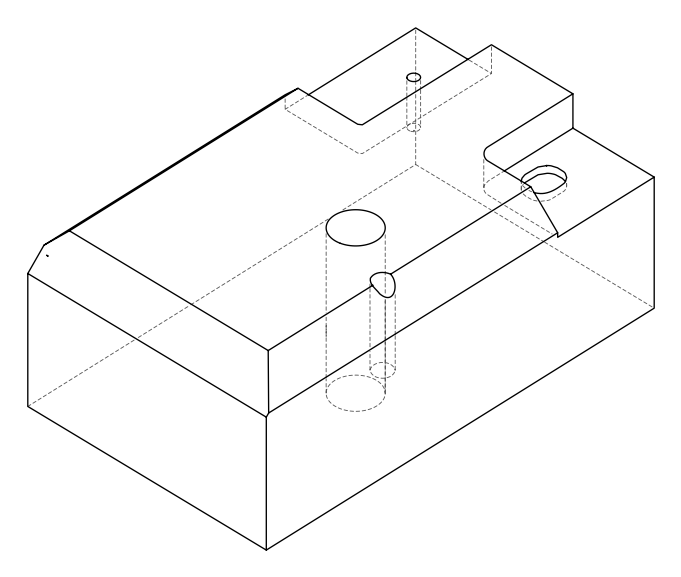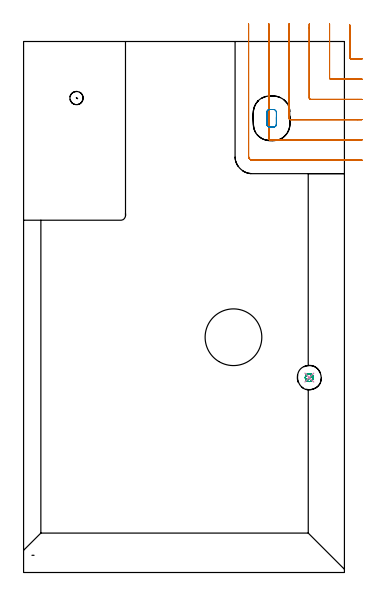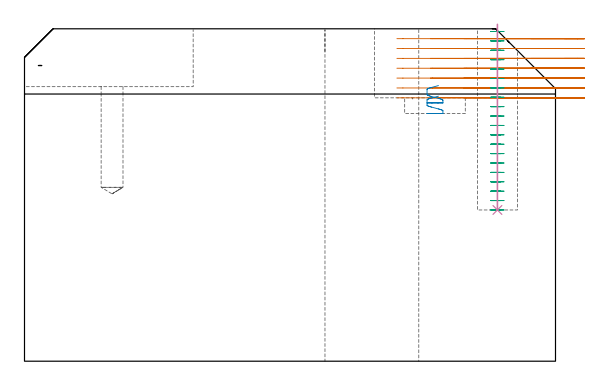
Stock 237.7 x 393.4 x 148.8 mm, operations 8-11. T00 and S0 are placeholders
(PLAN: 11 operations, 7 tool changes, 162.3 min)
(1 SPOT_DRILL | STEP1POCKET | NXT0321_9005460120000 | 0.03 min | 2812 mm3)
(2 INDEXABLE_INSERT_DRILL_THROUGH_HOLE_FROM_SOLID | STEP1HOLE | NXT0302_036 | 0.61 min | 206064 mm3)
(3 DRILL_BLIND_HOLE_INTO_CENTER | STEP1POCKET | UGT0301_212 | 0.21 min | 3509 mm3)
(4 AREA_MILL | FG_CHAMFER_SURFACE | UGT0205_001 | 22.63 min | 108346 mm3)
(5 AREA_MILL_1 | FG_CHAMFER_SURFACE_1 | UGT0205_001 | 19.91 min | 94854 mm3)
(6 AREA_MILL_2 | FG_CHAMFER_SURFACE_2 | UGT0205_001 | 9.78 min | 19899 mm3)
(7 MILL_CORNER_NOTCH_RECTANGULAR | CORNER_NOTCH_RECTANGULAR | NXT0201_008 | Follow Part, ap 1.5, ae 75% | 95.56 min | 255425 mm3)
(8 MILL_CORNER_NOTCH_RECTANGULAR_1 | CORNER_NOTCH_RECTANGULAR_1 | UGT0201_094 | Follow Part, ap 5, ae 75% | 10.24 min | 240972 mm3)
(9 MILL_RECTANGULAR_POCKET | POCKET_RECTANGULAR_STRAIGHT | UGT0201_094 | Follow Part, ap 5, ae 75% | 0.4 min | 5345 mm3)
(10 MILL_BLIND_HOLE_FROM_SOLID_MATERIAL | STEP1POCKET_1 | NXT0201_011 | Spiral | 2.59 min | 19824 mm3)
(11 BORE_BLIND_HOLE | STEP1POCKET_1 | UGT0332_075 | 0.33 min | 0 mm3)
(TOOL NXT0321_9005460120000 | NC Spot Drill, 142deg, 12mm, Carbide, Uncoated | D12 PA142 FL30 Z2)
(TOOL NXT0302_036 | Index. Insert Drill 42mm [880-D4200L50-05] | D42 PA176 FL210 Z2)
(TOOL UGT0301_212 | Twist Drill 9.8 mm | D9.8 PA118 FL83 Z2)
(TOOL UGT0205_001 | Chamfer Mill 20 x 3 x 45 deg. | D20 FL50 Z2)
(TOOL NXT0201_008 | ENDMILL 6mm [2P460-0600-NA 1630] | D6 FL26 Z6)
(TOOL UGT0201_094 | End mill 20 mm | D20 FL38 Z4)
(TOOL NXT0201_011 | ENDMILL 12mm [2P460-1200-NA 1630] | D12 FL38 Z6)
(TOOL UGT0332_075 | 17.75 mm Rough Boring Bar | D17.75)
(OP 8 MILL_CORNER_NOTCH_RECTANGULAR_1)
G17 G21 G94 G90
T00 M6
G54
G17 G0 G90 X241.7 Y405.565 S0 M3
G43 Z158.8 H0
Z144.386
G94 G1 Y402.565 F250.
Y381.494 F500.
G3 X242.694 Y380.5 R1.
G1 X247.7
X250.7 F250.
G0 Z158.8
X226.7 Y406.4
Z144.386
G1 Y403.4
Y366.494 F500.
G3 X227.694 Y365.5 R1.
G1 X247.7
X250.7 F250.
G0 Z158.8
X211.7 Y406.4
Z144.386
G1 Y403.4
Y351.495 F500.
G3 X212.695 Y350.5 R1.
G1 X247.7
X250.7 F250.
G0 Z158.8
X196.7 Y406.4
Z144.386
G1 Y403.4
Y336.495 F500.
G3 X197.695 Y335.5 R1.
G1 X247.7
X250.7 F250.
G0 Z158.8
X181.7 Y406.4
Z144.386
G1 Y403.4
Y321.495 F500.
G3 X182.695 Y320.5 R1.
G1 X247.7
X250.7 F250.
G0 Z158.8
X166.7 Y406.4
Z144.386
G1 Y403.4
Y308.2 F500.
G3 X169.4 Y305.5 R2.7
G1 X247.7
X250.7 F250.
G0 Z158.8
X241.7 Y405.565
Z139.971
G1 Y402.565
Y381.494 F500.
G3 X242.694 Y380.5 R1.
G1 X247.7
X250.7 F250.
G0 Z158.8
X226.7 Y406.4
Z139.971
G1 Y403.4
Y366.494 F500.
G3 X227.694 Y365.5 R1.
G1 X247.7
X250.7 F250.
G0 Z158.8
X211.7 Y406.4
Z139.971
G1 Y403.4
Y351.495 F500.
G3 X212.695 Y350.5 R1.
G1 X247.7
X250.7 F250.
G0 Z158.8
X196.7 Y406.4
Z139.971
G1 Y403.4
Y336.495 F500.
G3 X197.695 Y335.5 R1.
G1 X247.7
X250.7 F250.
G0 Z158.8
X181.7 Y406.4
Z139.971
G1 Y403.4
Y321.495 F500.
G3 X182.695 Y320.5 R1.
G1 X247.7
X250.7 F250.
G0 Z158.8
X166.7 Y406.4
Z139.971
G1 Y403.4
Y308.2 F500.
G3 X169.4 Y305.5 R2.7
G1 X247.7
X250.7 F250.
G0 Z158.8
X241.7 Y405.565
Z135.557
G1 Y402.565
Y381.494 F500.
G3 X242.694 Y380.5 R1.
G1 X247.7
X250.7 F250.
G0 Z158.8
X226.7 Y406.4
Z135.557
G1 Y403.4
Y366.494 F500.
G3 X227.694 Y365.5 R1.
G1 X247.7
X250.7 F250.
G0 Z158.8
X211.7 Y406.4
Z135.557
G1 Y403.4
Y351.495 F500.
G3 X212.695 Y350.5 R1.
G1 X247.7
X250.7 F250.
G0 Z158.8
X196.7 Y406.4
Z135.557
G1 Y403.4
Y336.495 F500.
G3 X197.695 Y335.5 R1.
G1 X247.7
X250.7 F250.
G0 Z158.8
X181.7 Y406.4
Z135.557
G1 Y403.4
Y321.495 F500.
G3 X182.695 Y320.5 R1.
G1 X247.7
X250.7 F250.
G0 Z158.8
X166.7 Y406.4
Z135.557
G1 Y403.4
Y308.2 F500.
G3 X169.4 Y305.5 R2.7
G1 X247.7
X250.7 F250.
G0 Z158.8
X241.7 Y405.565
Z131.143
G1 Y402.565
Y381.494 F500.
G3 X242.694 Y380.5 R1.
G1 X247.7
X250.7 F250.
G0 Z158.8
X226.7 Y406.4
Z131.143
G1 Y403.4
Y366.494 F500.
G3 X227.694 Y365.5 R1.
G1 X247.7
X250.7 F250.
G0 Z158.8
X211.7 Y406.4
Z131.143
G1 Y403.4
Y351.495 F500.
G3 X212.695 Y350.5 R1.
G1 X247.7
X250.7 F250.
G0 Z158.8
X196.7 Y406.4
Z131.143
G1 Y403.4
Y336.495 F500.
G3 X197.695 Y335.5 R1.
G1 X247.7
X250.7 F250.
G0 Z158.8
X181.7 Y406.4
Z131.143
G1 Y403.4
Y321.495 F500.
G3 X182.695 Y320.5 R1.
G1 X247.7
X250.7 F250.
G0 Z158.8
X166.7 Y406.4
Z131.143
G1 Y403.4
Y308.2 F500.
G3 X169.4 Y305.5 R2.7
G1 X247.7
X250.7 F250.
G0 Z158.8
X241.7 Y405.565
Z126.729
G1 Y402.565
Y381.494 F500.
G3 X242.694 Y380.5 R1.
G1 X247.7
X250.7 F250.
G0 Z158.8
X226.7 Y406.4
Z126.729
G1 Y403.4
Y366.494 F500.
G3 X227.694 Y365.5 R1.
G1 X247.7
X250.7 F250.
G0 Z158.8
X211.7 Y406.4
Z126.729
G1 Y403.4
Y351.495 F500.
G3 X212.695 Y350.5 R1.
G1 X247.7
X250.7 F250.
G0 Z158.8
X196.7 Y406.4
Z126.729
G1 Y403.4
Y336.495 F500.
G3 X197.695 Y335.5 R1.
G1 X247.7
X250.7 F250.
G0 Z158.8
X181.7 Y406.4
Z126.729
G1 Y403.4
Y321.495 F500.
G3 X182.695 Y320.5 R1.
G1 X247.7
X250.7 F250.
G0 Z158.8
X166.7 Y406.4
Z126.729
G1 Y403.4
Y308.2 F500.
G3 X169.4 Y305.5 R2.7
G1 X247.7
X250.7 F250.
G0 Z158.8
X241.7 Y405.565
Z122.314
G1 Y402.565
Y381.494 F500.
G3 X242.694 Y380.5 R1.
G1 X247.7
X250.7 F250.
G0 Z158.8
X226.7 Y406.4
Z122.314
G1 Y403.4
Y366.494 F500.
G3 X227.694 Y365.5 R1.
G1 X247.7
X250.7 F250.
G0 Z158.8
X211.7 Y406.4
Z122.314
G1 Y403.4
Y351.495 F500.
G3 X212.695 Y350.5 R1.
G1 X247.7
X250.7 F250.
G0 Z158.8
X196.7 Y406.4
Z122.314
G1 Y403.4
Y336.495 F500.
G3 X197.695 Y335.5 R1.
G1 X247.7
X250.7 F250.
G0 Z158.8
X181.7 Y406.4
Z122.314
G1 Y403.4
Y321.495 F500.
G3 X182.695 Y320.5 R1.
G1 X247.7
X250.7 F250.
G0 Z158.8
X166.7 Y406.4
Z122.314
G1 Y403.4
Y308.2 F500.
G3 X169.4 Y305.5 R2.7
G1 X247.7
X250.7 F250.
G0 Z158.8
X241.7 Y405.565
Z117.9
G1 Y402.565
Y381.494 F500.
G3 X242.694 Y380.5 R1.
G1 X247.7
X250.7 F250.
G0 Z158.8
X226.7 Y406.4
Z117.9
G1 Y403.4
Y366.494 F500.
G3 X227.694 Y365.5 R1.
G1 X247.7
X250.7 F250.
G0 Z158.8
X211.7 Y406.4
Z117.9
G1 Y403.4
Y351.495 F500.
G3 X212.695 Y350.5 R1.
G1 X247.7
X250.7 F250.
G0 Z158.8
X196.7 Y406.4
Z117.9
G1 Y403.4
Y336.495 F500.
G3 X197.695 Y335.5 R1.
G1 X247.7
X250.7 F250.
G0 Z158.8
X181.7 Y406.4
Z117.9
G1 Y403.4
Y321.495 F500.
G3 X182.695 Y320.5 R1.
G1 X247.7
X250.7 F250.
G0 Z158.8
X166.7 Y406.4
Z117.9
G1 Y403.4
Y308.2 F500.
G3 X169.4 Y305.5 R2.7
G1 X247.7
X250.7 F250.
G0 Z158.8
M5
M2
(OP 9 MILL_RECTANGULAR_POCKET)
G17 G21 G94 G90
T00 M6
G54
G17 G0 G90 X185.299 Y342.992 S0 M3
G43 Z158.8 H0
Z123.375
G94 G1 X182.252 Y343. Z122.558 F250.
X181.861 Y342.938 Z122.452
X181.488 Y342.808 Z122.347
X181.144 Y342.613 Z122.241
X180.841 Y342.359 Z122.135
X180.587 Y342.056 Z122.029
X180.392 Y341.712 Z121.923
X180.262 Y341.339 Z121.817
X180.2 Y340.948 Z121.711
Y332.052 Z119.327
X180.262 Y331.661 Z119.221
X180.392 Y331.288 Z119.115
X180.587 Y330.944 Z119.009
X180.841 Y330.641 Z118.903
X181.144 Y330.387 Z118.798
X181.488 Y330.192 Z118.692
X181.861 Y330.062 Z118.586
X182.252 Y330. Z118.48
X185.248 Z117.677
X185.639 Y330.062 Z117.571
X186.012 Y330.192 Z117.465
X186.356 Y330.387 Z117.359
X186.659 Y330.641 Z117.253
X186.913 Y330.944 Z117.147
X187.108 Y331.288 Z117.041
X187.238 Y331.661 Z116.935
X187.3 Y332.052 Z116.829
Y336.5 Z115.637
Y340.8 F500.
G3 X185.1 Y343. R2.2
G1 X182.4
G3 X180.2 Y340.8 R2.2
G1 Y332.2
G3 X182.4 Y330. R2.2
G1 X185.1
G3 X187.3 Y332.2 R2.2
G1 Y336.5
Y337.5
G0 X185.299 Y342.992 Z118.637
G1 X182.252 Y343. Z117.821 F250.
X181.861 Y342.938 Z117.715
X181.488 Y342.808 Z117.609
X181.144 Y342.613 Z117.503
X180.841 Y342.359 Z117.397
X180.587 Y342.056 Z117.291
X180.392 Y341.712 Z117.185
X180.262 Y341.339 Z117.079
X180.2 Y340.948 Z116.974
Y332.052 Z114.59
X180.262 Y331.661 Z114.484
X180.392 Y331.288 Z114.378
X180.587 Y330.944 Z114.272
X180.841 Y330.641 Z114.166
X181.144 Y330.387 Z114.06
X181.488 Y330.192 Z113.954
X181.861 Y330.062 Z113.848
X182.252 Y330. Z113.742
X185.248 Z112.939
X185.639 Y330.062 Z112.833
X186.012 Y330.192 Z112.727
X186.356 Y330.387 Z112.622
X186.659 Y330.641 Z112.516
X186.913 Y330.944 Z112.41
X187.108 Y331.288 Z112.304
X187.238 Y331.661 Z112.198
X187.3 Y332.052 Z112.092
Y336.5 Z110.9
Y340.8 F500.
G3 X185.1 Y343. R2.2
G1 X182.4
G3 X180.2 Y340.8 R2.2
G1 Y332.2
G3 X182.4 Y330. R2.2
G1 X185.1
G3 X187.3 Y332.2 R2.2
G1 Y336.5
Y337.5
G0 Z158.8
M5
M2
(OP 10 MILL_BLIND_HOLE_FROM_SOLID_MATERIAL)
G17 G21 G94 G90
T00 M6
G54
G17 G0 G90 X211.7 Y144.4 S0 M3
G43 Z158.8 H1
Z147.595
G94 G3 X211.775 Y147.275 R1.438 F250.
X208.754 Y144.554 R2.875
X211.546 Y141.454 R2.95
X208.754 Y144.554 R-2.95
X210.15 Y143.004 R1.475
X211.7 Y144.4 R1.475
G0 Z143.39
G3 X211.775 Y147.275 R1.438
X208.754 Y144.554 R2.875
X211.546 Y141.454 R2.95
X208.754 Y144.554 R-2.95
X210.15 Y143.004 R1.475
X211.7 Y144.4 R1.475
G0 Z139.185
G3 X211.775 Y147.275 R1.438
X208.754 Y144.554 R2.875
X211.546 Y141.454 R2.95
X208.754 Y144.554 R-2.95
X210.15 Y143.004 R1.475
X211.7 Y144.4 R1.475
G0 Z134.98
G3 X211.775 Y147.275 R1.438
X208.754 Y144.554 R2.875
X211.546 Y141.454 R2.95
X208.754 Y144.554 R-2.95
X210.15 Y143.004 R1.475
X211.7 Y144.4 R1.475
G0 Z130.775
G3 X211.775 Y147.275 R1.438
X208.754 Y144.554 R2.875
X211.546 Y141.454 R2.95
X208.754 Y144.554 R-2.95
X210.15 Y143.004 R1.475
X211.7 Y144.4 R1.475
G0 Z126.57
G3 X211.775 Y147.275 R1.438
X208.754 Y144.554 R2.875
X211.546 Y141.454 R2.95
X208.754 Y144.554 R-2.95
X210.15 Y143.004 R1.475
X211.7 Y144.4 R1.475
G0 Z122.365
G3 X211.775 Y147.275 R1.438
X208.754 Y144.554 R2.875
X211.546 Y141.454 R2.95
X208.754 Y144.554 R-2.95
X210.15 Y143.004 R1.475
X211.7 Y144.4 R1.475
G0 Z118.16
G3 X211.775 Y147.275 R1.438
X208.754 Y144.554 R2.875
X211.546 Y141.454 R2.95
X208.754 Y144.554 R-2.95
X210.15 Y143.004 R1.475
X211.7 Y144.4 R1.475
G0 Z113.955
G3 X211.775 Y147.275 R1.438
X208.754 Y144.554 R2.875
X211.546 Y141.454 R2.95
X208.754 Y144.554 R-2.95
X210.15 Y143.004 R1.475
X211.7 Y144.4 R1.475
G0 Z109.75
G3 X211.775 Y147.275 R1.438
X208.754 Y144.554 R2.875
X211.546 Y141.454 R2.95
X208.754 Y144.554 R-2.95
X210.15 Y143.004 R1.475
X211.7 Y144.4 R1.475
G0 Z105.545
G3 X211.775 Y147.275 R1.438
X208.754 Y144.554 R2.875
X211.546 Y141.454 R2.95
X208.754 Y144.554 R-2.95
X210.15 Y143.004 R1.475
X211.7 Y144.4 R1.475
G0 Z101.34
G3 X211.775 Y147.275 R1.438
X208.754 Y144.554 R2.875
X211.546 Y141.454 R2.95
X208.754 Y144.554 R-2.95
X210.15 Y143.004 R1.475
X211.7 Y144.4 R1.475
G0 Z97.135
G3 X211.775 Y147.275 R1.438
X208.754 Y144.554 R2.875
X211.546 Y141.454 R2.95
X208.754 Y144.554 R-2.95
X210.15 Y143.004 R1.475
X211.7 Y144.4 R1.475
G0 Z92.93
G3 X211.775 Y147.275 R1.438
X208.754 Y144.554 R2.875
X211.546 Y141.454 R2.95
X208.754 Y144.554 R-2.95
X210.15 Y143.004 R1.475
X211.7 Y144.4 R1.475
G0 Z88.725
G3 X211.775 Y147.275 R1.438
X208.754 Y144.554 R2.875
X211.546 Y141.454 R2.95
X208.754 Y144.554 R-2.95
X210.15 Y143.004 R1.475
X211.7 Y144.4 R1.475
G0 Z84.52
G3 X211.775 Y147.275 R1.438
X208.754 Y144.554 R2.875
X211.546 Y141.454 R2.95
X208.754 Y144.554 R-2.95
X210.15 Y143.004 R1.475
X211.7 Y144.4 R1.475
G0 Z80.315
G3 X211.775 Y147.275 R1.438
X208.754 Y144.554 R2.875
X211.546 Y141.454 R2.95
X208.754 Y144.554 R-2.95
X210.15 Y143.004 R1.475
X211.7 Y144.4 R1.475
G0 Z76.11
G3 X211.775 Y147.275 R1.438
X208.754 Y144.554 R2.875
X211.546 Y141.454 R2.95
X208.754 Y144.554 R-2.95
X210.15 Y143.004 R1.475
X211.7 Y144.4 R1.475
G0 Z71.905
G3 X211.775 Y147.275 R1.438
X208.754 Y144.554 R2.875
X211.546 Y141.454 R2.95
X208.754 Y144.554 R-2.95
X210.15 Y143.004 R1.475
X211.7 Y144.4 R1.475
G0 Z67.7
G3 X211.775 Y147.275 R1.438
X208.754 Y144.554 R2.875
X211.546 Y141.454 R2.95
X208.754 Y144.554 R-2.95
X210.15 Y143.004 R1.475
X211.7 Y144.4 R1.475
G0 Z158.8
M5
M2
(OP 11 BORE_BLIND_HOLE)
G17 G21 G94 G90
T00 M6
G54
G17 G0 G90 X211.7 Y144.4 S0 M3
G43 Z158.8 H0
G94 G85 G98 Z67.7 F250. R150.8
G80
M5
M2
